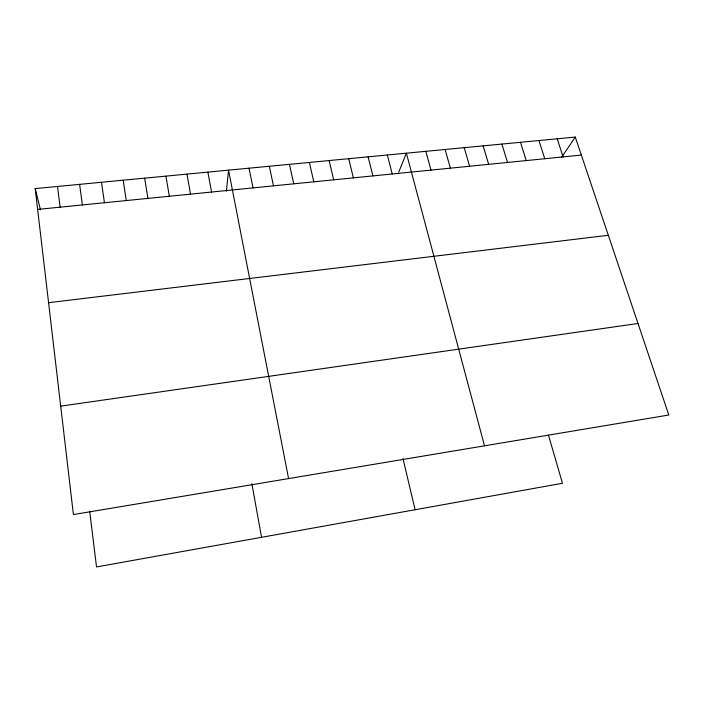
<?xml version="1.0" encoding="UTF-8"?>
<svg xmlns="http://www.w3.org/2000/svg" width="704" height="704" viewBox="0 0 704 704"><rect width="100%" height="100%" fill="white"/><g stroke="black" fill="none" stroke-linecap="round" stroke-linejoin="round"><path stroke-width="1.06" d="M226.38 191.242L228.545 170.148L288.587 478.588M398.728 172.066L406.384 153.182L484.502 445.834M561.44 157.511L575.282 137.069L668.8 415.008L73.41 514.571L35.2 188.593L575.282 137.069M60.702 406.146L638 323.479M48.576 302.685L608.326 235.286M37.638 209.422L581.337 155.074M557.181 138.802L563.13 156.895M538.912 140.545L544.764 158.734M520.485 142.296L526.231 160.582M501.899 144.074L507.522 162.457M483.138 145.86L488.655 164.34M548.451 435.081L562.47 483.278L96.527 566.931L89.672 511.174M464.209 147.673L469.612 166.241M445.104 149.494L450.393 168.168M425.832 151.334L430.998 170.104M387.332 155.003L392.242 173.976M368.104 156.834L372.9 175.912M35.2 188.593L40.471 209.845M348.709 158.69L353.373 177.866M402.987 458.559L415.105 509.731M329.138 160.556L333.67 179.828M309.382 162.439L313.79 181.817M289.45 164.34L293.726 183.823M269.333 166.258L273.469 185.847M249.031 168.194L253.035 187.889M207.865 172.128L211.57 192.034M251.874 483.798L261.571 537.302M186.991 174.117L190.546 194.137M165.915 176.123L169.33 196.258M144.646 178.156L147.902 198.396M123.174 180.206L126.271 200.561M101.49 182.274L104.438 202.743M79.605 184.36L82.386 204.952M57.508 186.463L60.122 207.17"/></g></svg>
